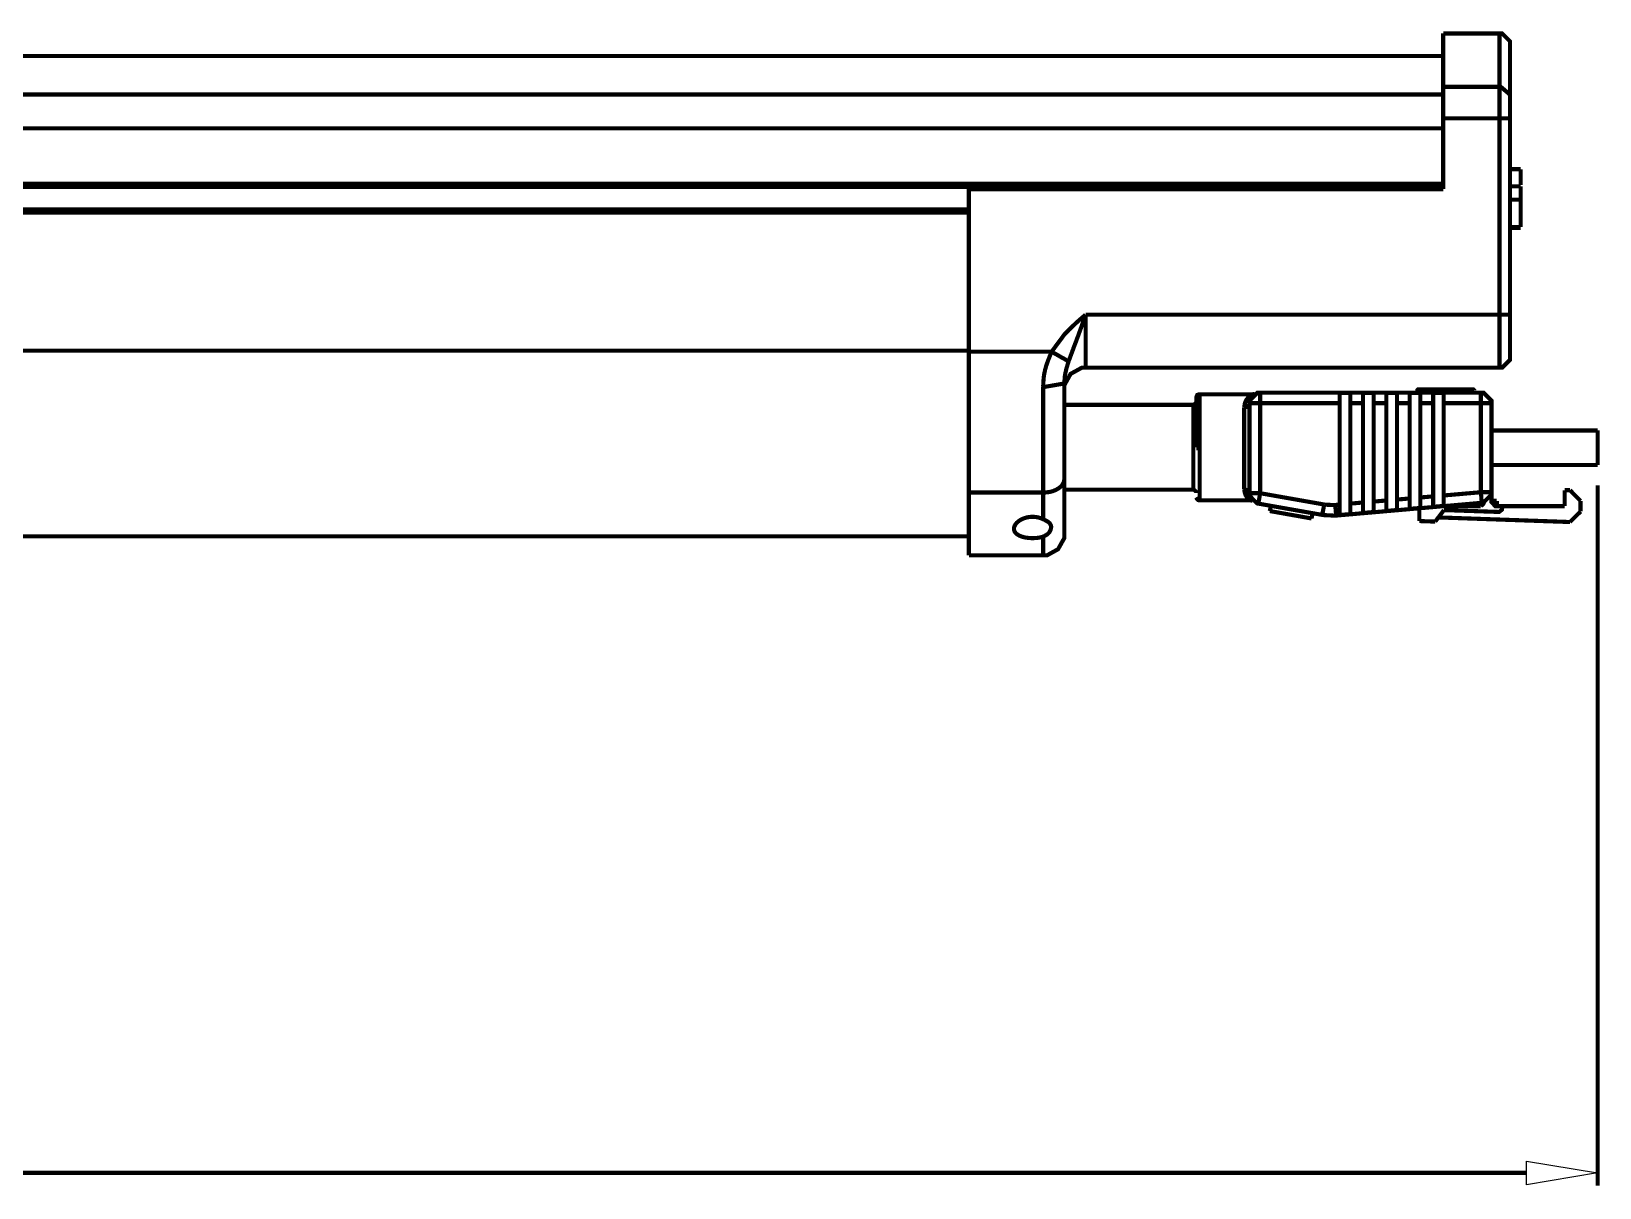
# Model space of a CAD drawing. Extents: x 0.54 to 10.46, y 0.74 to 7.76.
# Drawn here: x 8.224 to 9.278, y 4.179 to 4.956 of the extents above; entities that cross this region are included whole.
import ezdxf

# ---------------------------------------------------------------- set-up
doc = ezdxf.new("R2010")
doc.units = 0
doc.layers.get('0').update_dxf_attribs({"linetype": 'CONTINUOUS'})

msp = doc.modelspace()

# ---------------------------------------------------------------- linework, layer by layer
at = {"color": 0, "const_width": 0.00278}
for points in [[(9.21104, 4.95454), (9.17324, 4.95454)], [(9.17324, 4.95454), (9.17324, 4.91862)], [(9.21815, 4.94743), (9.21815, 4.94922), (9.21278, 4.95454), (9.21099, 4.95454)], [(9.21815, 4.94743), (9.21815, 4.91254)], [(8.33886, 4.93935), (1.04047, 4.93935)], [(9.17324, 4.93935), (8.33892, 4.93935)], [(8.33886, 4.91357), (1.04047, 4.91357)], [(9.17324, 4.91357), (8.33892, 4.91357)], [(9.17324, 4.91862), (9.21104, 4.91862)], [(9.17324, 4.89746), (9.17324, 4.91862)], [(9.21815, 4.91254), (9.21804, 4.91347), (9.21186, 4.91872), (9.21099, 4.91862)], [(9.21104, 4.89746), (9.21104, 4.91862)], [(9.21815, 4.91254), (9.21815, 4.89746)], [(9.21104, 4.89746), (9.17324, 4.89746)], [(9.17324, 4.84988), (9.17324, 4.89746)], [(9.21815, 4.89746), (9.21099, 4.89746)], [(9.21104, 4.76551), (9.21104, 4.89746)], [(9.21815, 4.89746), (9.21815, 4.76551)], [(9.22526, 4.86328), (9.21815, 4.86328)], [(9.22526, 4.85254), (9.22526, 4.86328)], [(8.33886, 4.85129), (8.06537, 4.85129)], [(9.17324, 4.85129), (8.33892, 4.85129)], [(8.85433, 4.74056), (8.85433, 4.84988)], [(8.85433, 4.84988), (9.17324, 4.84988)], [(9.22526, 4.85172), (9.21815, 4.85172)], [(9.22526, 4.84278), (9.22526, 4.85167)], [(9.22526, 4.84278), (9.21815, 4.84278)], [(9.22526, 4.82433), (9.22526, 4.84278)], [(8.06537, 4.83561), (8.33886, 4.83561)], [(8.33886, 4.83561), (8.85433, 4.83561)], [(9.22526, 4.82433), (9.21815, 4.82433)], [(9.22526, 4.82383), (9.21815, 4.82383)], [(8.91851, 4.75211), (8.91883, 4.7525), (8.91954, 4.75319), (8.91992, 4.75353), (8.92025, 4.7539), (8.92128, 4.75493), (8.9216, 4.75532), (8.92193, 4.75564), (8.92231, 4.75597), (8.92264, 4.75635), (8.92296, 4.75667), (8.92333, 4.757), (8.92404, 4.75771), (8.92443, 4.75803), (8.92475, 4.75836), (8.92513, 4.75868), (8.92583, 4.75939), (8.92622, 4.75971), (8.92654, 4.76004), (8.92731, 4.76069), (8.92763, 4.76101), (8.92839, 4.76167), (8.92871, 4.76199), (8.92947, 4.76264), (8.92985, 4.76292), (8.93024, 4.76324), (8.93056, 4.76357), (8.93246, 4.76519), (8.93278, 4.76551)], [(8.93278, 4.76551), (8.93257, 4.76492), (8.9324, 4.76432), (8.93197, 4.76313), (8.93181, 4.76258), (8.93093, 4.76019), (8.93078, 4.75965), (8.93033, 4.75846), (8.93018, 4.75786), (8.92996, 4.75732), (8.92953, 4.75613), (8.92931, 4.75558), (8.9291, 4.75499), (8.92893, 4.75444), (8.92871, 4.75385), (8.9285, 4.75331), (8.92828, 4.75271), (8.92806, 4.75217), (8.9279, 4.75157), (8.92768, 4.75103), (8.92746, 4.75043), (8.92703, 4.74935), (8.92681, 4.74875), (8.92665, 4.74821), (8.92643, 4.74767), (8.92622, 4.74707), (8.92557, 4.74544), (8.9254, 4.7449), (8.92453, 4.74274), (8.92437, 4.74214), (8.92415, 4.7416), (8.92393, 4.7411), (8.92378, 4.74056), (8.92333, 4.73947), (8.92318, 4.73893), (8.92275, 4.73785), (8.92258, 4.73731), (8.92215, 4.73622), (8.92199, 4.73568), (8.92176, 4.73514), (8.92156, 4.73465), (8.92139, 4.7341)], [(8.93278, 4.76551), (8.93278, 4.72982)], [(8.93278, 4.76551), (9.21099, 4.76551)], [(9.21104, 4.76551), (9.21815, 4.76551)], [(9.21104, 4.76551), (9.21104, 4.72982)], [(9.21815, 4.76551), (9.21815, 4.73699)], [(8.90994, 4.74056), (8.91851, 4.75211)], [(8.85433, 4.74056), (8.90994, 4.74056)], [(8.85433, 4.74056), (8.85433, 4.64589)], [(8.90424, 4.71712), (8.90435, 4.71864), (8.90435, 4.7194), (8.90446, 4.72092), (8.90451, 4.72163), (8.90463, 4.72314), (8.90494, 4.72542), (8.90511, 4.72613), (8.90522, 4.72689), (8.90539, 4.7276), (8.90554, 4.72835), (8.90576, 4.72906), (8.90593, 4.72982), (8.90614, 4.73053), (8.90636, 4.73128), (8.90662, 4.73199), (8.90685, 4.73269), (8.90712, 4.7334), (8.90739, 4.73415), (8.90761, 4.73486), (8.90793, 4.73557), (8.90847, 4.73699), (8.90875, 4.73774), (8.90907, 4.73844), (8.90935, 4.73915), (8.90967, 4.73986), (8.90994, 4.74056)], [(8.90994, 4.74056), (8.91174, 4.73953), (8.91351, 4.73856), (8.91521, 4.73757), (8.91678, 4.73665), (8.91824, 4.73589), (8.91949, 4.73514), (8.92051, 4.73454), (8.92139, 4.7341)], [(8.92139, 4.7341), (8.92122, 4.73361), (8.92106, 4.73318), (8.92096, 4.73275), (8.92079, 4.73226), (8.92062, 4.73182), (8.92051, 4.73139), (8.92042, 4.7309), (8.92025, 4.73047), (8.92014, 4.72999), (8.91997, 4.72954), (8.91986, 4.72911), (8.91976, 4.72863), (8.91954, 4.72775), (8.91943, 4.72726), (8.91922, 4.7264), (8.91917, 4.72592), (8.91906, 4.72547), (8.919, 4.72504), (8.91889, 4.72456), (8.91883, 4.72412), (8.91878, 4.72364), (8.91878, 4.72319), (8.91872, 4.72276), (8.91868, 4.72228), (8.91868, 4.72185), (8.91862, 4.7214), (8.91862, 4.72092), (8.91857, 4.72049), (8.91857, 4.72), (8.91851, 4.71957)], [(9.21104, 4.72982), (9.21278, 4.72982), (9.21815, 4.73519), (9.21815, 4.73699)], [(8.93278, 4.72982), (8.93024, 4.72982), (8.92269, 4.72564), (8.91851, 4.7181), (8.91851, 4.71556)], [(9.21104, 4.72982), (8.93278, 4.72982)], [(8.90424, 4.71712), (8.90543, 4.71696), (8.91743, 4.71903), (8.91851, 4.71957)], [(8.90424, 4.64589), (8.90424, 4.71712)], [(8.91851, 4.71957), (8.91851, 4.65506)], [(9.0095, 4.71197), (9.00933, 4.71197), (9.00933, 4.71197), (9.00922, 4.71197), (9.00922, 4.71197), (9.00917, 4.71197), (9.00906, 4.71192), (9.00906, 4.71192), (9.00896, 4.71192), (9.0089, 4.71192), (9.00879, 4.71186), (9.00879, 4.71186), (9.00862, 4.71181), (9.00862, 4.71181), (9.00851, 4.71175), (9.00851, 4.71175), (9.00851, 4.71175), (9.0084, 4.71169), (9.0084, 4.71169), (9.00836, 4.71169), (9.00831, 4.71164), (9.00831, 4.71164), (9.00808, 4.71143), (9.00797, 4.71137), (9.00792, 4.71137), (9.00786, 4.71126), (9.00786, 4.71126), (9.00782, 4.71126), (9.00776, 4.71115), (9.00776, 4.71115), (9.00771, 4.71099), (9.00765, 4.71099), (9.0076, 4.71089), (9.0076, 4.71089), (9.0076, 4.71089), (9.00754, 4.71078), (9.00754, 4.71078), (9.00754, 4.71078), (9.00749, 4.71067), (9.00749, 4.71067), (9.00749, 4.71067), (9.00743, 4.7105), (9.00743, 4.7105), (9.00743, 4.71039), (9.00738, 4.71024), (9.00738, 4.71024), (9.00738, 4.71013), (9.00738, 4.71013), (9.00738, 4.71013), (9.00738, 4.70996), (9.00738, 4.70996), (9.00738, 4.70996), (9.00738, 4.70979), (9.00738, 4.70979)], [(9.04551, 4.71197), (9.0095, 4.71197)], [(9.03944, 4.70324), (9.0395, 4.70356), (9.03956, 4.70394), (9.03982, 4.70557), (9.03993, 4.70583), (9.03999, 4.70617), (9.0401, 4.70649), (9.04053, 4.70757), (9.04069, 4.70785), (9.04085, 4.70806), (9.04096, 4.70833), (9.04129, 4.70876), (9.0415, 4.70899), (9.04167, 4.70921), (9.04221, 4.70975), (9.04243, 4.7099), (9.04258, 4.71013), (9.04275, 4.71029), (9.04297, 4.71044), (9.04318, 4.71056), (9.04351, 4.71089), (9.04372, 4.71099), (9.04422, 4.71132), (9.04432, 4.71143), (9.04449, 4.71149), (9.0446, 4.71158), (9.04503, 4.71181), (9.04508, 4.71181), (9.04519, 4.71186), (9.04525, 4.71192), (9.04536, 4.71192), (9.04542, 4.71197), (9.04551, 4.71197)], [(9.05013, 4.71306), (9.04833, 4.71306), (9.04303, 4.70774), (9.04303, 4.70594)], [(9.04688, 4.71224), (9.04676, 4.71218), (9.04676, 4.71218), (9.04665, 4.71218), (9.04665, 4.71218), (9.0466, 4.71218), (9.04656, 4.71213), (9.04656, 4.71213), (9.0465, 4.71213), (9.04644, 4.71208), (9.04644, 4.71208), (9.04633, 4.71203), (9.04633, 4.71203), (9.04622, 4.71203), (9.04622, 4.71203), (9.04611, 4.71197), (9.04611, 4.71197), (9.04601, 4.71197), (9.04601, 4.71197), (9.04601, 4.71197), (9.04596, 4.71197), (9.04596, 4.71197), (9.04585, 4.71192), (9.04562, 4.71192), (9.04557, 4.71197), (9.04546, 4.71197), (9.04546, 4.71197), (9.04546, 4.71197), (9.04542, 4.71197), (9.04542, 4.71197), (9.04542, 4.71197), (9.04531, 4.71197), (9.04531, 4.71197), (9.04525, 4.71203), (9.04514, 4.71203), (9.04514, 4.71203)], [(9.05013, 4.71306), (9.05013, 4.70594)], [(9.19851, 4.71306), (9.05013, 4.71306)], [(9.10363, 4.71294), (9.11079, 4.71294)], [(9.10363, 4.71294), (9.10363, 4.70594)], [(9.11079, 4.70594), (9.11079, 4.71289)], [(9.11936, 4.71294), (9.12646, 4.71294)], [(9.11936, 4.71294), (9.11936, 4.70594)], [(9.12646, 4.70594), (9.12646, 4.71289)], [(9.13504, 4.71294), (9.14219, 4.71294)], [(9.13504, 4.71294), (9.13504, 4.70594)], [(9.14219, 4.70594), (9.14219, 4.71289)], [(9.15072, 4.71294), (9.15788, 4.71294)], [(9.15072, 4.71294), (9.15072, 4.70594)], [(9.15653, 4.71522), (9.15631, 4.71522), (9.15582, 4.71474), (9.15582, 4.71451)], [(9.15582, 4.71451), (9.15582, 4.71306)], [(9.15653, 4.71522), (9.16135, 4.71522)], [(9.15788, 4.70594), (9.15788, 4.71289)], [(9.16135, 4.71522), (9.16064, 4.71451)], [(9.16064, 4.71451), (9.16064, 4.71306)], [(9.18918, 4.71451), (9.16064, 4.71451)], [(9.16135, 4.71522), (9.18847, 4.71522)], [(9.16644, 4.71294), (9.17356, 4.71294)], [(9.16644, 4.71294), (9.16644, 4.70594)], [(9.17356, 4.70594), (9.17356, 4.71289)], [(9.18847, 4.71522), (9.18918, 4.71451)], [(9.18847, 4.71522), (9.19331, 4.71522)], [(9.18918, 4.71451), (9.18918, 4.71306)], [(9.19401, 4.71451), (9.19401, 4.71474), (9.19347, 4.71522), (9.19331, 4.71522)], [(9.19401, 4.71306), (9.19401, 4.71446)], [(9.20568, 4.70594), (9.20568, 4.70774), (9.20031, 4.71306), (9.19851, 4.71306)], [(9.19851, 4.70594), (9.19851, 4.71306)], [(9.00521, 4.70486), (8.91851, 4.70486)], [(9.00521, 4.70486), (9.00569, 4.70486), (9.00732, 4.70649), (9.00732, 4.70697)], [(9.00732, 4.70985), (9.00732, 4.67632)], [(9.04303, 4.70594), (9.04297, 4.70583), (9.04297, 4.70557), (9.04292, 4.70551), (9.04292, 4.70529), (9.04286, 4.70524), (9.04286, 4.70514), (9.04281, 4.70508), (9.04275, 4.70497), (9.04275, 4.70492), (9.04269, 4.70481), (9.04264, 4.70475), (9.04258, 4.70464), (9.04249, 4.70454), (9.04243, 4.70443), (9.04238, 4.70437), (9.04232, 4.70437), (9.04221, 4.70421), (9.04221, 4.70421), (9.04215, 4.70415), (9.04204, 4.7041), (9.04199, 4.70404), (9.04189, 4.704), (9.04172, 4.70383), (9.04161, 4.70378), (9.04156, 4.70372), (9.04135, 4.70361), (9.04124, 4.70361), (9.0409, 4.70344), (9.04081, 4.70344), (9.04069, 4.7034), (9.04058, 4.7034), (9.04047, 4.70335), (9.04015, 4.70335), (9.04004, 4.70329), (9.03982, 4.70329), (9.03971, 4.70324), (9.03944, 4.70324)], [(9.03944, 4.64828), (9.03944, 4.70324)], [(9.04303, 4.70594), (9.05013, 4.70594)], [(9.04303, 4.64546), (9.04303, 4.70594)], [(9.05013, 4.70594), (9.10368, 4.70594)], [(9.05013, 4.64546), (9.05013, 4.70594)], [(9.10363, 4.63781), (9.10363, 4.70594)], [(9.11079, 4.70594), (9.11936, 4.70594)], [(9.11079, 4.70594), (9.11079, 4.63846)], [(9.11936, 4.63921), (9.11936, 4.70594)], [(9.12646, 4.70594), (9.13504, 4.70594)], [(9.12646, 4.70594), (9.12646, 4.63981)], [(9.13504, 4.64057), (9.13504, 4.70594)], [(9.14219, 4.70594), (9.15072, 4.70594)], [(9.14219, 4.70594), (9.14219, 4.64117)], [(9.15072, 4.64193), (9.15072, 4.70594)], [(9.15788, 4.70594), (9.16644, 4.70594)], [(9.15788, 4.70594), (9.15788, 4.64258)], [(9.16644, 4.64333), (9.16644, 4.70594)], [(9.17356, 4.70594), (9.19857, 4.70594)], [(9.17356, 4.70594), (9.17356, 4.64393)], [(9.20568, 4.70594), (9.19851, 4.70594)], [(9.19851, 4.70594), (9.19851, 4.64611)], [(9.20568, 4.64611), (9.20568, 4.70594)], [(9.20568, 4.68761), (9.20568, 4.66444)], [(9.20568, 4.68761), (9.27701, 4.68761)], [(9.27701, 4.68761), (9.27701, 4.66444)], [(9.00732, 4.67562), (9.00732, 4.67562), (9.00743, 4.67562), (9.00743, 4.67562), (9.00743, 4.67562), (9.00754, 4.67557), (9.00754, 4.67557), (9.00754, 4.67557), (9.0076, 4.67557), (9.0076, 4.67557), (9.0076, 4.67557), (9.00771, 4.67557), (9.00771, 4.67557), (9.00786, 4.67557), (9.00786, 4.67557), (9.00797, 4.67557), (9.00797, 4.67557), (9.00831, 4.67557), (9.00831, 4.67557), (9.0084, 4.67557), (9.0084, 4.67557), (9.00933, 4.67557), (9.00933, 4.67557), (9.0095, 4.67557), (9.0095, 4.67557)], [(9.20568, 4.66444), (9.27701, 4.66444)], [(8.90424, 4.64589), (8.90468, 4.64589), (8.90506, 4.64594), (8.90549, 4.64594), (8.90588, 4.646), (8.90625, 4.646), (8.90668, 4.64606), (8.90707, 4.64611), (8.90744, 4.64611), (8.90782, 4.64621), (8.90896, 4.64638), (8.90935, 4.64649), (8.90972, 4.64654), (8.9101, 4.64665), (8.91043, 4.64675), (8.91081, 4.64686), (8.91118, 4.64703), (8.91151, 4.64714), (8.91189, 4.64725), (8.91217, 4.6474), (8.91254, 4.64757), (8.91319, 4.64789), (8.91347, 4.64806), (8.91379, 4.64822), (8.91407, 4.64839), (8.91439, 4.64854), (8.91461, 4.64876), (8.91493, 4.64893), (8.91515, 4.64914), (8.91542, 4.64936), (8.91564, 4.64953), (8.9159, 4.64974), (8.91678, 4.65061), (8.91694, 4.65082), (8.91715, 4.6511), (8.91749, 4.65153), (8.91764, 4.65181), (8.91775, 4.65201), (8.91786, 4.65229), (8.91797, 4.6525), (8.91808, 4.65278), (8.91818, 4.653), (8.91835, 4.65381), (8.9184, 4.65403), (8.91846, 4.65429), (8.91846, 4.65457), (8.91851, 4.65479), (8.91851, 4.65506)], [(8.91851, 4.65506), (8.91846, 4.65479), (8.91846, 4.65457), (8.91829, 4.65375), (8.91824, 4.65354), (8.91812, 4.653), (8.91803, 4.65278), (8.91792, 4.6525), (8.91786, 4.65229), (8.91769, 4.65201), (8.91758, 4.65181), (8.91749, 4.65153), (8.91715, 4.6511), (8.91699, 4.65082), (8.91569, 4.64953), (8.91542, 4.64936), (8.91487, 4.64893), (8.91465, 4.64876), (8.91433, 4.64854), (8.91407, 4.64839), (8.91374, 4.64822), (8.91347, 4.64806), (8.91314, 4.64789), (8.91287, 4.64774), (8.91249, 4.64757), (8.91222, 4.6474), (8.91183, 4.64729), (8.91151, 4.64714), (8.91118, 4.64703), (8.91081, 4.64686), (8.91049, 4.64675), (8.90972, 4.64654), (8.90935, 4.64649), (8.90858, 4.64626), (8.90707, 4.64606), (8.90662, 4.646), (8.90625, 4.646), (8.90588, 4.64594), (8.90549, 4.64594), (8.90506, 4.64589), (8.90424, 4.64589)], [(8.91851, 4.65506), (8.91851, 4.61783)], [(8.90424, 4.64589), (8.85433, 4.64589)], [(8.85433, 4.64589), (8.85433, 4.60363)], [(8.90424, 4.62799), (8.90424, 4.64589)], [(8.91851, 4.64779), (9.00521, 4.64779)], [(9.00732, 4.64561), (9.00732, 4.64615), (9.00569, 4.64779), (9.00521, 4.64779)], [(9.00732, 4.64279), (9.00732, 4.64279), (9.00738, 4.64268), (9.00738, 4.64268), (9.00738, 4.64268), (9.00738, 4.64253), (9.00738, 4.64253), (9.00743, 4.64242), (9.00743, 4.64242), (9.00743, 4.64225), (9.00743, 4.64225), (9.00749, 4.64214), (9.00749, 4.64214), (9.00749, 4.64199), (9.00749, 4.64199), (9.00749, 4.64199), (9.00754, 4.64187), (9.00754, 4.64187), (9.00754, 4.64187), (9.00765, 4.64176), (9.00765, 4.64176), (9.00765, 4.64176), (9.00771, 4.6416), (9.00771, 4.6416), (9.00771, 4.6416), (9.00776, 4.6415), (9.00776, 4.6415), (9.00776, 4.6415), (9.00786, 4.64139), (9.00786, 4.64139), (9.00786, 4.64139), (9.00797, 4.64128), (9.00797, 4.64128), (9.00797, 4.64128), (9.00808, 4.64117), (9.00808, 4.64117), (9.00808, 4.64117), (9.00819, 4.64111), (9.00819, 4.64111), (9.00831, 4.641), (9.00831, 4.641), (9.0084, 4.64094), (9.0084, 4.64094), (9.0084, 4.64094), (9.00851, 4.64085), (9.00851, 4.64085), (9.00868, 4.64079), (9.00868, 4.64079), (9.00879, 4.64079), (9.00879, 4.64079), (9.00879, 4.64079), (9.0089, 4.64074), (9.0089, 4.64074), (9.0089, 4.64074), (9.00906, 4.64074), (9.00906, 4.64074), (9.00906, 4.64074), (9.00922, 4.64068), (9.00922, 4.64068), (9.0095, 4.64068)], [(9.0095, 4.64068), (9.04351, 4.64068)], [(9.04303, 4.64546), (9.04292, 4.64589), (9.03987, 4.64833), (9.03944, 4.64828)], [(9.05013, 4.64546), (9.04303, 4.64546)], [(9.04303, 4.64546), (9.04303, 4.64372), (9.04807, 4.63861), (9.04893, 4.63846)], [(9.04351, 4.64063), (9.04351, 4.64063), (9.04362, 4.64063), (9.04362, 4.64063), (9.04406, 4.64063), (9.04406, 4.64063), (9.04417, 4.64057), (9.04417, 4.64057), (9.04417, 4.64057), (9.04422, 4.64057), (9.04422, 4.64057), (9.04432, 4.64057), (9.04432, 4.64057), (9.04438, 4.64051), (9.04438, 4.64051), (9.04438, 4.64051), (9.04449, 4.64051), (9.04449, 4.64051), (9.04454, 4.64051), (9.04454, 4.64051), (9.04465, 4.64046), (9.04465, 4.64046), (9.04465, 4.64046), (9.04471, 4.64046), (9.04471, 4.64046), (9.04471, 4.64046), (9.04482, 4.6404), (9.04482, 4.6404), (9.04482, 4.6404), (9.04486, 4.6404), (9.04486, 4.6404)], [(9.05013, 4.64546), (9.04992, 4.6441), (9.04969, 4.64279), (9.04949, 4.64154), (9.04926, 4.64051), (9.04915, 4.6396), (9.04899, 4.63894), (9.04893, 4.63857), (9.04889, 4.63846)], [(9.04889, 4.63846), (9.09196, 4.63086)], [(9.09315, 4.63786), (9.05013, 4.64546)], [(9.10124, 4.63043), (9.19917, 4.639)], [(9.11936, 4.63921), (9.11079, 4.63846)], [(9.11079, 4.6314), (9.11079, 4.63846)], [(9.11936, 4.63921), (9.11936, 4.63217)], [(9.13504, 4.64057), (9.12646, 4.63981)], [(9.12646, 4.63282), (9.12646, 4.63981)], [(9.13504, 4.64057), (9.13504, 4.63357)], [(9.15072, 4.64193), (9.14219, 4.64117)], [(9.14219, 4.63417), (9.14219, 4.64117)], [(9.15072, 4.64193), (9.15072, 4.63493)], [(9.16644, 4.64333), (9.15788, 4.64258)], [(9.15788, 4.63553), (9.15788, 4.64258)], [(9.16644, 4.64333), (9.16644, 4.63629)], [(9.19851, 4.64611), (9.17356, 4.64393)], [(9.17356, 4.63693), (9.17356, 4.64393)], [(9.19851, 4.64611), (9.20568, 4.64611)], [(9.19917, 4.639), (9.19917, 4.63917), (9.19911, 4.63954), (9.19906, 4.64019), (9.19894, 4.64111), (9.19889, 4.64219), (9.19879, 4.64339), (9.19868, 4.64475), (9.19851, 4.64611)], [(9.2009, 4.63938), (9.20003, 4.63813), (9.19851, 4.63672)], [(9.19917, 4.639), (9.20008, 4.63911), (9.20568, 4.64437), (9.20568, 4.64611)], [(9.20568, 4.64031), (9.20568, 4.64611)], [(9.20568, 4.64031), (9.20925, 4.64031)], [(9.20568, 4.64031), (9.20568, 4.63943), (9.20833, 4.63672), (9.20925, 4.63672)], [(9.20925, 4.64031), (9.20925, 4.63672)], [(9.25489, 4.64746), (9.25489, 4.63678)], [(9.25846, 4.64746), (9.25489, 4.64746)], [(9.26557, 4.64031), (9.25846, 4.64746)], [(9.26557, 4.64031), (9.26557, 4.63319)], [(8.90424, 4.61626), (8.90392, 4.61615), (8.90354, 4.61604), (8.90321, 4.61594), (8.90283, 4.61589), (8.90246, 4.61578), (8.90213, 4.61572), (8.90169, 4.61561), (8.90093, 4.6155), (8.9005, 4.61546), (8.90013, 4.6154), (8.89968, 4.61535), (8.89931, 4.61535), (8.89887, 4.61529), (8.89844, 4.61529), (8.898, 4.61524), (8.89632, 4.61524), (8.89589, 4.61529), (8.89546, 4.61529), (8.89507, 4.61535), (8.89464, 4.61535), (8.89421, 4.6154), (8.89382, 4.61546), (8.89339, 4.6155), (8.89225, 4.61567), (8.89182, 4.61578), (8.89144, 4.61583), (8.89111, 4.61594), (8.89074, 4.61604), (8.8904, 4.61615), (8.89003, 4.61626), (8.88906, 4.6166), (8.88878, 4.61669), (8.88846, 4.61686), (8.88818, 4.61697), (8.88792, 4.61714), (8.88764, 4.61724), (8.88737, 4.6174), (8.88693, 4.61774), (8.88667, 4.61789), (8.8865, 4.61806), (8.88607, 4.61838), (8.8859, 4.61854), (8.88574, 4.61876), (8.88558, 4.61893), (8.88547, 4.61908), (8.88536, 4.61931), (8.88519, 4.61947), (8.8851, 4.61968), (8.88499, 4.61985), (8.88488, 4.62028), (8.88482, 4.62044), (8.88465, 4.6211), (8.88465, 4.6219), (8.88471, 4.62213), (8.88471, 4.62235), (8.88488, 4.62299), (8.88499, 4.62321), (8.88504, 4.62343), (8.88525, 4.62386), (8.88542, 4.62408), (8.88564, 4.62451), (8.88579, 4.62472), (8.88596, 4.62489), (8.88613, 4.62511), (8.88633, 4.62532), (8.8865, 4.62554), (8.88672, 4.62576), (8.88693, 4.62592), (8.88737, 4.62636), (8.88764, 4.62651), (8.88786, 4.62674), (8.88813, 4.6269), (8.8884, 4.62711), (8.88867, 4.62728), (8.889, 4.62744), (8.88926, 4.62761), (8.8909, 4.62842), (8.89165, 4.62864), (8.89199, 4.62879), (8.89312, 4.62912), (8.89356, 4.62918), (8.89393, 4.62929), (8.89432, 4.62935), (8.89518, 4.62944), (8.89556, 4.6295), (8.896, 4.62956), (8.89817, 4.62956), (8.89854, 4.6295), (8.89899, 4.62944), (8.89936, 4.62944), (8.89979, 4.62935), (8.90022, 4.62929), (8.90061, 4.62924), (8.90104, 4.62912), (8.90218, 4.62879), (8.9025, 4.62869), (8.90289, 4.62858), (8.90326, 4.62842), (8.9036, 4.62831), (8.90424, 4.62799)], [(8.90424, 4.61626), (8.90457, 4.61643), (8.90483, 4.61654), (8.90517, 4.61669), (8.90571, 4.61703), (8.90603, 4.61719), (8.90631, 4.61735), (8.90653, 4.61746), (8.90679, 4.61768), (8.90707, 4.61783), (8.90728, 4.618), (8.90788, 4.6186), (8.90804, 4.61882), (8.90826, 4.61903), (8.90842, 4.61925), (8.90853, 4.61951), (8.90869, 4.61974), (8.90912, 4.62061), (8.90924, 4.62088), (8.90935, 4.62131), (8.90944, 4.62153), (8.90956, 4.62196), (8.90956, 4.62218), (8.90961, 4.6224), (8.90961, 4.62321), (8.90956, 4.62343), (8.9095, 4.62358), (8.90944, 4.62381), (8.9094, 4.62397), (8.90929, 4.62418), (8.90924, 4.62435), (8.90912, 4.62457), (8.9089, 4.62489), (8.90875, 4.62506), (8.90864, 4.62528), (8.90847, 4.62543), (8.90831, 4.62554), (8.9081, 4.62571), (8.90793, 4.62587), (8.9075, 4.62619), (8.90733, 4.62636), (8.90707, 4.62651), (8.90685, 4.62663), (8.90603, 4.62711), (8.90576, 4.62722), (8.90549, 4.62739), (8.90517, 4.62756), (8.90489, 4.62771), (8.90457, 4.62782), (8.90424, 4.62799)], [(9.05664, 4.63346), (9.05729, 4.63699)], [(9.05664, 4.63346), (9.08475, 4.62847)], [(9.08475, 4.62847), (9.08539, 4.632)], [(9.0919, 4.63086), (9.0919, 4.63086), (9.09196, 4.63092), (9.09196, 4.63092), (9.09196, 4.63092), (9.09196, 4.63103), (9.09196, 4.63103), (9.09196, 4.63103), (9.09201, 4.63113), (9.09201, 4.63113), (9.09201, 4.63113), (9.09201, 4.63124), (9.09201, 4.63124), (9.09201, 4.63124), (9.09201, 4.6314), (9.09201, 4.6314), (9.09207, 4.63146), (9.09207, 4.63167), (9.09213, 4.63178), (9.09213, 4.63189), (9.09218, 4.632), (9.09218, 4.63232), (9.09224, 4.63243), (9.09224, 4.6326), (9.09229, 4.63276), (9.09229, 4.63292), (9.09233, 4.63308), (9.09233, 4.63325), (9.09239, 4.6334), (9.09239, 4.63363), (9.0925, 4.63396), (9.0925, 4.63417), (9.09256, 4.63439), (9.09261, 4.63456), (9.09261, 4.63476), (9.09278, 4.63542), (9.09278, 4.63564), (9.09283, 4.63585), (9.09283, 4.63607), (9.09299, 4.63672), (9.09299, 4.63693), (9.09304, 4.63721), (9.09321, 4.63786)], [(9.0919, 4.63086), (9.09267, 4.63075), (9.10042, 4.63037), (9.10124, 4.63043)], [(9.09315, 4.63786), (9.09375, 4.63775), (9.09993, 4.63747), (9.10058, 4.63753)], [(9.10363, 4.63781), (9.10058, 4.63753)], [(9.10124, 4.63043), (9.10124, 4.63058), (9.10118, 4.63097), (9.10113, 4.63162), (9.10107, 4.63254), (9.10097, 4.63363), (9.10086, 4.63482), (9.10075, 4.63618), (9.10058, 4.63753)], [(9.10363, 4.63781), (9.10363, 4.63081)], [(9.11079, 4.6314), (9.10363, 4.63081)], [(9.12646, 4.63282), (9.11936, 4.63217)], [(9.14219, 4.63417), (9.13504, 4.63351)], [(9.15788, 4.63553), (9.15072, 4.63493)], [(9.15717, 4.62674), (9.15717, 4.63536)], [(9.17356, 4.63693), (9.16644, 4.63629)], [(9.17372, 4.63411), (9.16786, 4.62636)], [(9.25846, 4.62608), (9.16997, 4.62918)], [(9.19851, 4.63672), (9.17307, 4.63672)], [(9.17372, 4.63411), (9.21056, 4.63286)], [(9.25489, 4.63678), (9.20925, 4.63672)], [(9.21056, 4.63286), (9.21083, 4.63286), (9.21278, 4.63444), (9.21278, 4.63493), (9.21278, 4.63499)], [(9.21283, 4.63672), (9.21283, 4.63499)], [(9.25846, 4.62608), (9.26563, 4.63319)], [(8.90424, 4.60363), (8.90674, 4.60363), (8.91428, 4.60781), (8.91851, 4.61535), (8.91851, 4.61783)], [(9.16786, 4.62636), (9.15717, 4.62674)], [(1.35938, 4.61643), (8.33892, 4.61643)], [(8.33886, 4.61643), (8.85433, 4.61643)], [(8.85433, 4.60363), (8.90424, 4.60363)]]:
    msp.add_lwpolyline(points, dxfattribs=at)
at = {"color": 250, "const_width": 0.00278}
for points in [[(9.21104, 4.91862), (9.21104, 4.95454)], [(8.33886, 4.91347), (1.04047, 4.91347)], [(9.17324, 4.91347), (8.33892, 4.91347)], [(8.33886, 4.89068), (1.04047, 4.89068)], [(9.17324, 4.89068), (8.33892, 4.89068)], [(8.06537, 4.85346), (8.33886, 4.85346)], [(8.33886, 4.85346), (9.17324, 4.85346)], [(8.06537, 4.83632), (8.33886, 4.83632)], [(8.06537, 4.83415), (8.33886, 4.83415)], [(8.33886, 4.83632), (8.85433, 4.83632)], [(8.33886, 4.83415), (8.85433, 4.83415)], [(2.59776, 4.74126), (8.33886, 4.74126)], [(8.33886, 4.74126), (8.85433, 4.74126)], [(9.0095, 4.71197), (9.0095, 4.67557)], [(9.16064, 4.71451), (9.15582, 4.71451)], [(9.19401, 4.71451), (9.18918, 4.71451)], [(9.00521, 4.64779), (9.00521, 4.70486)], [(9.0095, 4.67557), (9.0095, 4.64063)], [(9.04351, 4.64068), (9.04346, 4.64068), (9.0434, 4.64074), (9.0434, 4.64074), (9.04335, 4.64079), (9.04329, 4.64079), (9.04329, 4.64079), (9.04324, 4.64085), (9.04318, 4.64085), (9.04318, 4.64085), (9.04318, 4.64085), (9.04312, 4.64094), (9.04312, 4.64094), (9.04308, 4.641), (9.04303, 4.641), (9.04303, 4.641), (9.04297, 4.64106), (9.04286, 4.64117), (9.04286, 4.64117), (9.04275, 4.64122), (9.04269, 4.64133), (9.04258, 4.64139), (9.04243, 4.64154), (9.04226, 4.64165), (9.04221, 4.64176), (9.04178, 4.64219), (9.04167, 4.64236), (9.04156, 4.64247), (9.04144, 4.64264), (9.04135, 4.64274), (9.04124, 4.6429), (9.04113, 4.64301), (9.04047, 4.64399), (9.04042, 4.64421), (9.04031, 4.64437), (9.04025, 4.64458), (9.04015, 4.64475), (9.0401, 4.64497), (9.03999, 4.64518), (9.03982, 4.64583), (9.03976, 4.64611), (9.03971, 4.64632), (9.03971, 4.64654), (9.03965, 4.64681), (9.03961, 4.64703), (9.03961, 4.64729), (9.03956, 4.64751), (9.0395, 4.64779), (9.0395, 4.648), (9.03944, 4.64828)], [(8.90424, 4.60363), (8.90424, 4.61626)]]:
    msp.add_lwpolyline(points, dxfattribs=at)
at = {"color": 0, "const_width": 0.00278}
for points in [[(9.27701, 4.66444), (9.27701, 4.66444)], [(9.27701, 4.18858), (9.27701, 4.18858)]]:
    msp.add_lwpolyline(points, close=True, dxfattribs=at)
at = {"color": 9, "const_width": 0.00278}
for points in [[(9.27701, 4.65076), (9.27701, 4.18001)], [(1.00499, 4.18858), (9.22928, 4.18858)]]:
    msp.add_lwpolyline(points, dxfattribs=at)
at = {"color": 9}
msp.add_lwpolyline([(9.22928, 4.1965), (9.27701, 4.18858), (9.22928, 4.18061), (9.22928, 4.1965)], close=True, dxfattribs=at)

doc.saveas('drawing.dxf')
